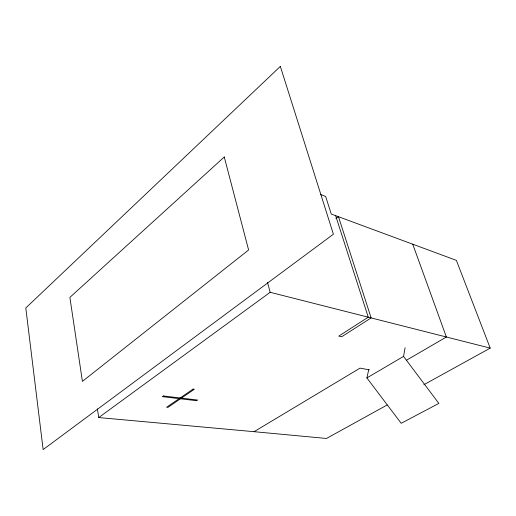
<?xml version="1.0" encoding="UTF-8"?>
<svg xmlns="http://www.w3.org/2000/svg" width="516" height="516" viewBox="0 0 516 516"><rect width="100%" height="100%" fill="white"/><g stroke="black" fill="none" stroke-linecap="round" stroke-linejoin="round"><path stroke-width="0.77" d="M368.785 369.443L366.882 377.925L401.19 423.301L438.839 403.402L403.544 356.401L405.112 347.72M335.91 218.642L338.477 216.707L371.139 317.914L341.695 336.755L338.773 336.11L368.256 317.185L335.639 215.662M97.382 408.853L98.737 417.56L270.152 292.295L490.2 348.119L456.383 260.361L331.259 214.037L325.654 196.461L320.397 194.416M98.737 417.56L254.065 431.692L360.045 368.127L369.392 369.856M366.882 377.925L403.544 356.401M406.369 360.297L446.385 337.006L412.742 244.203M387.174 404.97L326.493 438.465L254.065 431.692M423.868 384.723L490.2 348.119M267.488 282.342L270.152 292.295M280.343 66.416L25.8 307.962L43.138 449.584L333.401 234.212L280.343 66.416M224.267 156.993L69.886 297.39L82.412 381.382L248.609 249.976L224.267 156.993M163.34 395.959L162.359 396.649L196.648 400.706L197.628 400.048L163.34 395.959M193.087 389.09L166.629 407.247L167.9 407.388L194.358 389.251L193.087 389.09"/></g></svg>
